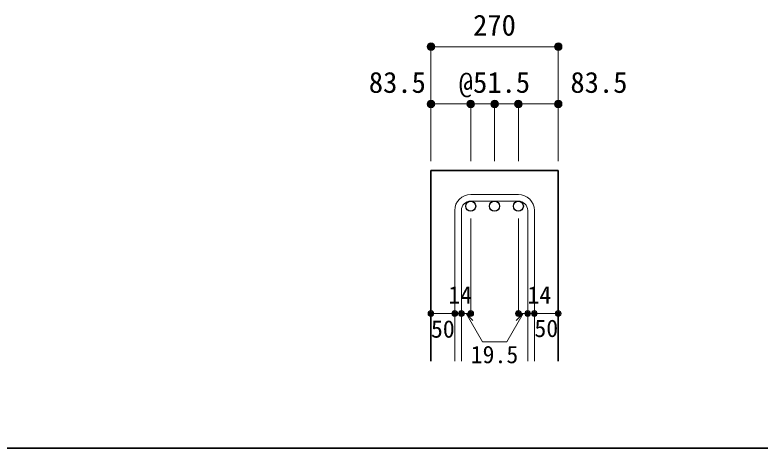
# Model space of a CAD drawing. Units: millimetres at full size, sheet at 1:20; details may follow other scales. Extents: x -3982 to 3969, y -2797 to 2801.
# Drawn here: x -628 to 935, y 2 to 911 of the extents above; entities that cross this region are included whole.
import ezdxf
from ezdxf.enums import TextEntityAlignment as Align

# ---------------------------------------------------------------- set-up
doc = ezdxf.new("R2010")
doc.units = ezdxf.units.MM
doc.header["$LTSCALE"] = 20
doc.header["$PDMODE"] = 32
doc.header["$PDSIZE"] = 12
for name, color, linetype, lineweight in [('6-1_躯体線', 2, 'Continuous', 35), ('6-5_梁主筋', 7, 'Continuous', 18), ('6-6_S.T.P.', 7, 'Continuous', 18), ('6-D_寸法', 4, 'Continuous', 9), ('F-0_枠', 6, 'Continuous', 40)]:
    doc.layers.add(name, color=color, linetype=linetype, lineweight=lineweight)
doc.styles.add('ＭＳ ゴシック', font='')
doc.styles.get('ＭＳ ゴシック').set_extended_font_data('MS Gothic')

msp = doc.modelspace()

# ---------------------------------------------------------------- linework, layer by layer
at = {"layer": '6-1_躯体線'}
for p, q in [((244.79, 584.12), (244.79, 184.12)), ((244.79, 584.12), (511.79, 584.12)), ((511.79, 584.12), (511.79, 184.12))]:
    msp.add_line(p, q, dxfattribs=at)
at = {"layer": '6-5_梁主筋', "color": 3, "lineweight": 25}
for centre in [(328.29, 509.62), (378.29, 509.62), (428.29, 509.62)]:
    msp.add_circle(centre, 10.5, dxfattribs=at)
at = {"layer": '6-6_S.T.P.'}
for p, q in [((428.29, 534.12), (328.29, 534.12)), ((428.29, 520.12), (328.29, 520.12)), ((294.79, 500.62), (294.79, 184.12)), ((308.79, 500.62), (308.79, 184.12)), ((447.79, 500.62), (447.79, 184.12)), ((461.79, 500.62), (461.79, 184.12))]:
    msp.add_line(p, q, dxfattribs=at)
for centre, radius, start, end in [((328.29, 500.62), 33.5, 90, 180), ((428.29, 500.62), 33.5, 0, 90), ((328.29, 500.62), 19.5, 90, 180), ((428.29, 500.62), 19.5, 0, 90)]:
    msp.add_arc(centre, radius, start, end, dxfattribs=at)
at = {"layer": '6-D_寸法'}
for p, q in [((244.79, 844.12), (511.79, 844.12)), ((511.79, 844.12), (511.79, 724.12)), ((244.79, 724.12), (244.79, 604.12)), ((328.29, 724.12), (328.29, 604.12)), ((328.29, 724.12), (378.29, 724.12)), ((378.29, 724.12), (378.29, 604.12)), ((378.29, 724.12), (511.79, 724.12)), ((428.29, 724.12), (428.29, 604.12)), ((511.79, 724.12), (511.79, 604.12)), ((328.29, 284.12), (328.29, 483.45)), ((428.29, 284.12), (428.29, 483.45)), ((244.79, 284.12), (294.79, 284.12)), ((294.79, 284.12), (328.29, 284.12)), ((318.54, 284.12), (332.68, 269.98)), ((318.54, 284.12), (352.76, 224.85)), ((438.04, 284.12), (403.82, 224.85)), ((438.04, 284.12), (423.9, 269.98)), ((428.29, 284.12), (511.79, 284.12)), ((447.79, 284.12), (461.79, 284.12)), ((352.76, 224.85), (403.82, 224.85))]:
    msp.add_line(p, q, dxfattribs=at)
msp.add_lwpolyline([(244.79, 844.12), (244.79, 724.12), (328.29, 724.12)], dxfattribs=at)
for centre, radius in [((244.79, 844.12), 8), ((244.79, 844.12), 7.2), ((244.79, 844.12), 6.4), ((244.79, 844.12), 5.6), ((244.79, 844.12), 4.8), ((244.79, 844.12), 4), ((244.79, 844.12), 3.2), ((244.79, 844.12), 2.4), ((244.79, 844.12), 1.6), ((244.79, 844.12), 0.8), ((511.79, 844.12), 8), ((511.79, 844.12), 7.2), ((511.79, 844.12), 6.4), ((511.79, 844.12), 5.6), ((511.79, 844.12), 4.8), ((511.79, 844.12), 4), ((511.79, 844.12), 3.2), ((511.79, 844.12), 2.4), ((511.79, 844.12), 1.6), ((511.79, 844.12), 0.8), ((244.79, 724.12), 8), ((244.79, 724.12), 7.2), ((244.79, 724.12), 6.4), ((244.79, 724.12), 5.6), ((244.79, 724.12), 4.8), ((244.79, 724.12), 4), ((244.79, 724.12), 3.2), ((244.79, 724.12), 2.4), ((244.79, 724.12), 1.6), ((244.79, 724.12), 0.8), ((328.29, 724.12), 8), ((328.29, 724.12), 7.2), ((328.29, 724.12), 6.4), ((328.29, 724.12), 5.6), ((328.29, 724.12), 4.8), ((328.29, 724.12), 4), ((328.29, 724.12), 3.2), ((328.29, 724.12), 2.4), ((328.29, 724.12), 1.6), ((328.29, 724.12), 0.8), ((378.29, 724.12), 8), ((378.29, 724.12), 7.2), ((378.29, 724.12), 6.4), ((378.29, 724.12), 5.6), ((378.29, 724.12), 4.8), ((378.29, 724.12), 4), ((378.29, 724.12), 3.2), ((378.29, 724.12), 2.4), ((378.29, 724.12), 1.6), ((378.29, 724.12), 0.8), ((428.29, 724.12), 8), ((428.29, 724.12), 7.2), ((428.29, 724.12), 6.4), ((428.29, 724.12), 5.6), ((428.29, 724.12), 4.8), ((428.29, 724.12), 4), ((428.29, 724.12), 3.2), ((428.29, 724.12), 2.4), ((428.29, 724.12), 1.6), ((428.29, 724.12), 0.8), ((511.79, 724.12), 8), ((511.79, 724.12), 7.2), ((511.79, 724.12), 6.4), ((511.79, 724.12), 5.6), ((511.79, 724.12), 4.8), ((511.79, 724.12), 4), ((511.79, 724.12), 3.2), ((511.79, 724.12), 2.4), ((511.79, 724.12), 1.6), ((511.79, 724.12), 0.8), ((244.79, 284.12), 4), ((244.79, 284.12), 3.6), ((244.79, 284.12), 3.2), ((244.79, 284.12), 2.8), ((244.79, 284.12), 2.4), ((244.79, 284.12), 2), ((244.79, 284.12), 1.6), ((244.79, 284.12), 1.2), ((244.79, 284.12), 0.8), ((244.79, 284.12), 0.4), ((294.79, 284.12), 4), ((294.79, 284.12), 3.6), ((294.79, 284.12), 3.2), ((294.79, 284.12), 2.8), ((294.79, 284.12), 2.4), ((294.79, 284.12), 2), ((294.79, 284.12), 1.6), ((294.79, 284.12), 1.2), ((294.79, 284.12), 0.8), ((294.79, 284.12), 0.4), ((308.79, 284.12), 4), ((308.79, 284.12), 3.6), ((308.79, 284.12), 3.2), ((308.79, 284.12), 2.8), ((308.79, 284.12), 2.4), ((308.79, 284.12), 2), ((308.79, 284.12), 1.6), ((308.79, 284.12), 1.2), ((308.79, 284.12), 0.8), ((308.79, 284.12), 0.4), ((328.29, 284.12), 4), ((328.29, 284.12), 3.6), ((328.29, 284.12), 3.2), ((328.29, 284.12), 2.8), ((328.29, 284.12), 2.4), ((328.29, 284.12), 2), ((328.29, 284.12), 1.6), ((328.29, 284.12), 1.2), ((328.29, 284.12), 0.8), ((328.29, 284.12), 0.4), ((428.29, 284.12), 4), ((428.29, 284.12), 3.6), ((428.29, 284.12), 3.2), ((428.29, 284.12), 2.8), ((428.29, 284.12), 2.4), ((428.29, 284.12), 2), ((428.29, 284.12), 1.6), ((428.29, 284.12), 1.2), ((428.29, 284.12), 0.8), ((428.29, 284.12), 0.4), ((447.79, 284.12), 4), ((447.79, 284.12), 3.6), ((447.79, 284.12), 3.2), ((447.79, 284.12), 2.8), ((447.79, 284.12), 2.4), ((447.79, 284.12), 2), ((447.79, 284.12), 1.6), ((447.79, 284.12), 1.2), ((447.79, 284.12), 0.8), ((447.79, 284.12), 0.4), ((461.79, 284.12), 4), ((461.79, 284.12), 3.6), ((461.79, 284.12), 3.2), ((461.79, 284.12), 2.8), ((461.79, 284.12), 2.4), ((461.79, 284.12), 2), ((461.79, 284.12), 1.6), ((461.79, 284.12), 1.2), ((461.79, 284.12), 0.8), ((461.79, 284.12), 0.4), ((511.79, 284.12), 4), ((511.79, 284.12), 3.6), ((511.79, 284.12), 3.2), ((511.79, 284.12), 2.8), ((511.79, 284.12), 2.4), ((511.79, 284.12), 2), ((511.79, 284.12), 1.6), ((511.79, 284.12), 1.2), ((511.79, 284.12), 0.8), ((511.79, 284.12), 0.4)]:
    msp.add_circle(centre, radius, dxfattribs=at)
at = {"layer": '6-D_寸法', "color": 7}
for p in [(244.79, 844.12), (511.79, 844.12), (244.79, 724.12), (328.29, 724.12), (378.29, 724.12), (428.29, 724.12), (511.79, 724.12), (244.79, 284.12), (294.79, 284.12), (308.79, 284.12), (328.29, 284.12), (428.29, 284.12), (447.79, 284.12), (461.79, 284.12), (511.79, 284.12)]:
    msp.add_point(p, dxfattribs=at)
at = {"layer": 'F-0_枠', "color": 2, "lineweight": 35}
msp.add_line((2482.4, 1.97), (-3981.92, 1.97), dxfattribs=at)

# ---------------------------------------------------------------- texts
at = {"layer": '6-D_寸法', "style": 'ＭＳ ゴシック'}
for s, height, p in [('270', 43.99, (333.29, 854.12)), ('83.5', 43.99, (114.61, 734.12)), ('@51.5', 43.99, (303.29, 734.12)), ('83.5', 43.99, (537.42, 734.12)), ('14', 36.66, (281.48, 294.2)), ('14', 36.66, (447.4, 294.12)), ('50', 36.66, (244.91, 222.6)), ('50', 36.66, (461.91, 223.96)), ('19.5', 36.66, (328.29, 169.04))]:
    msp.add_text(s, height=height, dxfattribs=at).set_placement(p, align=Align.BOTTOM_LEFT)

doc.saveas('drawing.dxf')
